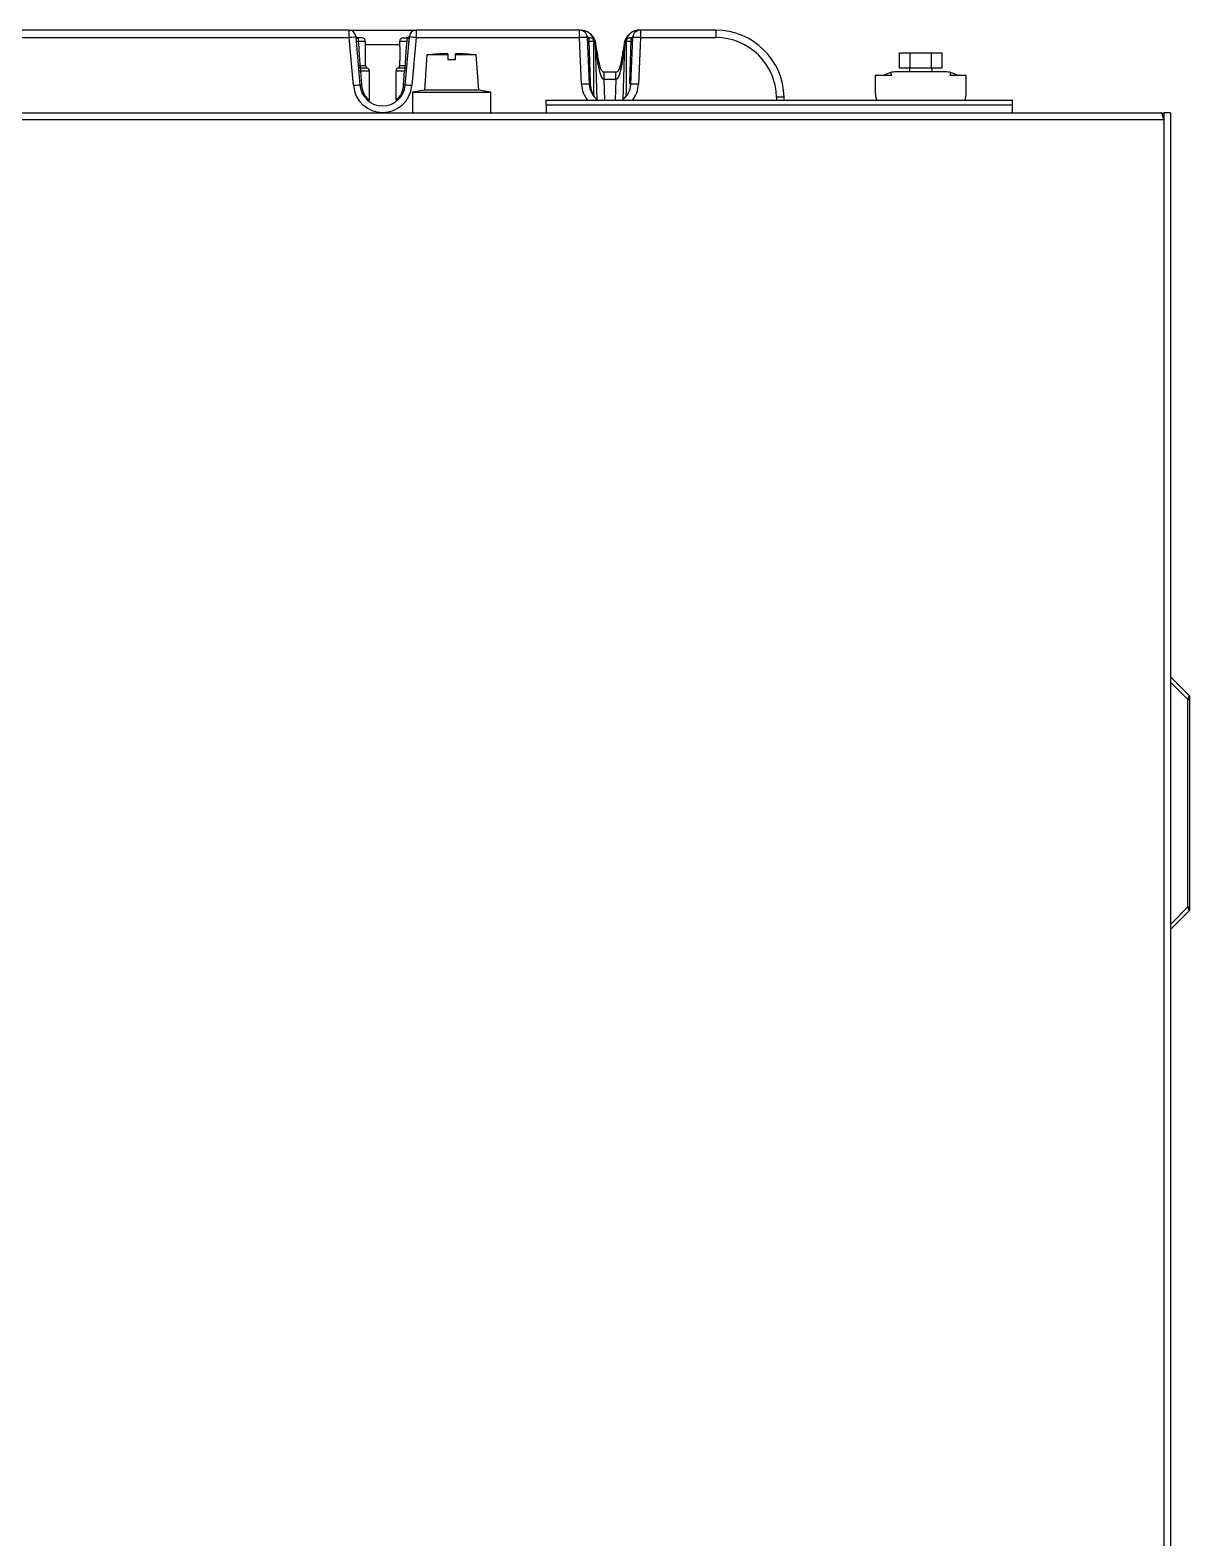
# Model space of a CAD drawing. Header units: millimetres. Extents: x -36 to 4467, y 2 to 3322.
# Drawn here: x 2793.3 to 3099.3, y 399.5 to 797.3 of the extents above; entities that cross this region are included whole.
import ezdxf

# ---------------------------------------------------------------- set-up
doc = ezdxf.new("R2010")
doc.units = ezdxf.units.MM

msp = doc.modelspace()

# ---------------------------------------------------------------- linework, layer by layer
for p, q in [((2877.42, 797.35), (2584.7, 797.35)), ((2877.42, 797.35), (2895.12, 797.35)), ((2877.44, 795.38), (2877.42, 797.35)), ((2879.16, 795.75), (2879.19, 795.5)), ((2893.36, 795.5), (2893.38, 795.75)), ((2895.12, 797.35), (2895.1, 795.38)), ((2938.24, 797.35), (2895.12, 797.35)), ((2938.41, 797.35), (2938.24, 797.35)), ((2938.24, 795.38), (2938.24, 797.35)), ((2938.41, 797.35), (2938.41, 797.34)), ((2954.3, 797.35), (2954.14, 797.35)), ((2954.14, 797.35), (2954.14, 797.34)), ((2974.2, 797.35), (2954.3, 797.35)), ((2954.3, 797.35), (2954.3, 795.38)), ((2974.2, 797.35), (2974.2, 795.38)), ((2584.7, 795.38), (2877.44, 795.38)), ((2878.55, 782.7), (2877.44, 795.38)), ((2879.19, 795.5), (2880.3, 782.82)), ((2880.77, 795.35), (2879.87, 795.35)), ((2890.77, 793.49), (2881.77, 793.49)), ((2891.77, 795.35), (2892.67, 795.35)), ((2892.25, 782.82), (2893.36, 795.5)), ((2895.1, 795.38), (2893.99, 782.7)), ((2895.1, 795.38), (2938.24, 795.38)), ((2938.78, 783.05), (2938.24, 795.38)), ((2940.24, 795.43), (2940.78, 783.11)), ((2940.89, 795.35), (2941.02, 795.35)), ((2942.91, 778.99), (2942.41, 793.49)), ((2950.14, 793.49), (2949.63, 778.99)), ((2951.52, 795.35), (2951.66, 795.35)), ((2951.77, 783.11), (2952.31, 795.43)), ((2954.3, 795.38), (2953.77, 783.05)), ((2954.3, 795.38), (2974.2, 795.38)), ((2897.97, 790.8), (2897.32, 781.51)), ((2903.47, 790.8), (2897.97, 790.8)), ((2903.47, 790.8), (2903.47, 789.64)), ((2903.47, 789.64), (2905.47, 789.64)), ((2910.97, 790.8), (2905.47, 790.8)), ((2905.47, 789.64), (2905.47, 790.8)), ((2911.62, 781.51), (2910.97, 790.8)), ((3022.62, 791.35), (3025.45, 791.35)), ((3022.62, 787.35), (3022.62, 791.35)), ((3025.45, 791.35), (3031.1, 791.35)), ((3025.45, 787.35), (3025.45, 791.35)), ((3031.1, 791.35), (3033.92, 791.35)), ((3031.1, 787.35), (3031.1, 791.35)), ((3033.92, 787.35), (3033.92, 791.35)), ((2880.46, 786.6), (2882.77, 786.6)), ((2880.46, 786.6), (2880.73, 782.89)), ((2882.77, 778.89), (2882.77, 786.6)), ((2889.77, 786.6), (2889.77, 778.89)), ((2889.77, 786.6), (2892.08, 786.6)), ((2891.81, 782.89), (2892.08, 786.6)), ((2947.85, 786.25), (2944.71, 786.25)), ((2947.82, 784.32), (2944.73, 784.32)), ((2944.92, 778.85), (2944.73, 784.32)), ((2947.82, 784.32), (2947.63, 778.85)), ((3020.55, 785.35), (3016.27, 785.35)), ((3016.27, 785.35), (3016.27, 780.85)), ((3020.33, 786.15), (3020.55, 785.35)), ((3034.77, 786.35), (3021.77, 786.35)), ((3025.45, 787.35), (3022.62, 787.35)), ((3025.27, 787.35), (3025.27, 786.35)), ((3031.1, 787.35), (3025.45, 787.35)), ((3033.92, 787.35), (3031.1, 787.35)), ((3031.27, 786.35), (3031.27, 787.35)), ((3036, 785.35), (3036.22, 786.15)), ((3040.27, 785.35), (3036, 785.35)), ((3040.27, 780.85), (3040.27, 785.35)), ((2897.32, 781.51), (2894.14, 780.95)), ((2894.14, 780.95), (2894.14, 775.55)), ((2894.14, 780.95), (2914.8, 780.95)), ((2911.62, 781.51), (2897.32, 781.51)), ((2914.8, 780.95), (2911.62, 781.51)), ((2914.8, 775.55), (2914.8, 780.95)), ((2883.12, 778.24), (2883.08, 778.27)), ((2883.12, 778.24), (2883.12, 778.24)), ((2889.42, 778.24), (2889.43, 778.24)), ((2929.47, 777.51), (2929.47, 778.85)), ((2929.47, 778.85), (3052.47, 778.85)), ((3052.47, 777.51), (2929.47, 777.51)), ((2929.47, 777.51), (2929.47, 775.55)), ((2942.22, 779.62), (2942.22, 779.62)), ((2990.2, 779.66), (2990.21, 778.85)), ((2992.21, 778.85), (2992.2, 779.66)), ((3052.47, 777.51), (3052.47, 778.85)), ((3052.47, 775.55), (3052.47, 777.51)), ((2494.17, 773.75), (3092.37, 773.75)), ((2494.83, 775.55), (3091.72, 775.55)), ((3092.37, 775.35), (3091.91, 775.35)), ((3092.38, 773.95), (3092.35, 773.91)), ((3094.17, 775.55), (3092.37, 775.55)), ((3092.37, 775.55), (3092.37, 773.75)), ((3092.37, 773.75), (3092.37, 139.4)), ((3092.37, 773.75), (3092.37, 773.75)), ((3094.17, 775.55), (3094.17, 138.35)), ((3099.13, 621.74), (3094.17, 626.7)), ((3098.78, 620.69), (3094.17, 625.3)), ((3098.78, 620.69), (3099.27, 620.69)), ((3098.78, 566), (3098.78, 620.69)), ((3099.27, 620.69), (3099.27, 621.39)), ((3099.27, 566), (3099.27, 620.69)), ((3094.17, 561.39), (3098.78, 566)), ((3094.17, 560), (3099.13, 564.95)), ((3098.78, 566), (3099.27, 566)), ((3099.27, 565.3), (3099.27, 566))]:
    msp.add_line(p, q)
for centre, radius, start, end in [((2877.42, 795.6), 1.75, 5, 90), ((2879.87, 796.1), 0.75, 191.537, 270), ((2895.12, 795.6), 1.75, 90, 175), ((2938.24, 795.35), 2, 2.5, 90), ((2938.41, 793.35), 4, 2, 90), ((2940.89, 796.1), 0.75, 195.8266, 270), ((2954.14, 793.35), 4, 90, 178), ((2951.66, 796.1), 0.75, 270, 344.1734), ((2954.3, 795.35), 2, 90, 177.5), ((2974.2, 779.35), 18, 1, 90), ((2880.77, 794.35), 1, 0.0169, 90), ((2891.77, 794.35), 1, 90, 180.0169), ((2892.67, 796.1), 0.75, 270, 314.1919), ((2941.02, 794.35), 1, 0.0169, 90), ((2951.52, 794.35), 1, 90, 180.0169), ((2974.2, 779.38), 16, 1, 90), ((2882.52, 788.01), 0.75, 180.024, 251.6924), ((2890.02, 788.01), 0.75, 289.4901, 0.024), ((2904.39, 731.15), 60, 90.8721, 96.1375), ((2904.56, 731.15), 60, 83.8625, 89.1264), ((2882.02, 786.6), 0.75, 0, 70.5288), ((2890.52, 786.6), 0.75, 109.4712, 180), ((3021.77, 780.85), 5.5, 105.2551, 125.0968), ((3021.77, 780.85), 5.5, 90, 105.2551), ((3034.77, 780.85), 5.5, 74.7449, 90), ((3034.77, 780.85), 5.5, 54.9032, 74.7449), ((2886.27, 783.38), 7.75, 185, 355), ((2886.27, 783.35), 6, 185, 355), ((2946.27, 783.38), 7.5, 182.5, 217.2047), ((2946.27, 783.35), 5.5, 182.5, 234.9043), ((2946.27, 783.35), 5.5, 307.6414, 357.5), ((2946.27, 783.38), 7.5, 322.7953, 357.5), ((3021.77, 780.85), 5.5, 180, 201.3243), ((3034.77, 780.85), 5.5, 338.6757, 0), ((3091.47, 773.55), 1.8, 59.9994, 72.5424), ((3091.47, 773.55), 1, 25.8423, 33.5354), ((3098.77, 621.39), 0.5, 0, 45), ((3098.77, 565.3), 0.5, 315, 0)]:
    msp.add_arc(centre, radius, start, end)
for centre, major_axis, ratio, start_param, end_param in [((2879.91, 795.82), (-0.747, -0.065), 0.842844, 0, 1.35468), ((2892.63, 795.82), (0.747, -0.065), 0.842844, 4.928506, 6.283185), ((2877.44, 795.35), (1.74, 0.15), 0.017386, 0, 1.569275), ((2880.04, 794.35), (-0.747, -0.065), 0.021179, 4.949892, 6.283185), ((2892.5, 794.35), (0.747, -0.065), 0.021179, 0, 1.333293), ((2895.1, 795.35), (-1.74, 0.15), 0.017386, 4.71391, 6.283185), ((2938.24, 795.35), (-2, -0.09), 0.017436, 3.141593, 4.711628), ((2940.99, 795.47), (-0.749, -0.033), 0.686749, 0, 1.133369), ((2941.04, 794.35), (-0.749, -0.033), 0.022981, 5.196897, 6.283185), ((2938.41, 793.35), (-4, -0.14), 0.034878, 3.141593, 3.556793), ((2954.14, 793.35), (-4, 0.14), 0.034878, 5.854175, 6.283185), ((2951.56, 795.47), (-0.749, 0.033), 0.686749, 2.008224, 3.141593), ((2951.51, 794.35), (0.749, -0.033), 0.022981, 0, 1.086288), ((2954.3, 795.35), (2, -0.09), 0.017436, 1.571558, 3.141593), ((2880.59, 788.01), (-0.747, -0.065), 0.038775, 5.12957, 6.283185), ((2880.59, 788.01), (-0.747, -0.065), 0.950093, 0, 1.351818), ((2880.59, 788.01), (0, -0.75), 0.406732, 4.712389, 5.943348), ((2891.95, 788.01), (0, 0.75), 0.406732, 3.48143, 4.712389), ((2891.95, 788.01), (0.747, -0.065), 0.950093, 4.931368, 6.283185), ((2891.95, 788.01), (0.747, -0.065), 0.038775, 0, 1.153616), ((2880.72, 786.6), (-0.747, -0.065), 0.031509, 5.058082, 6.283185), ((2891.83, 786.6), (0.747, -0.065), 0.031509, 0, 1.225103), ((2878.55, 782.67), (1.74, 0.15), 0.017386, 0, 1.569275), ((2881.04, 782.89), (-0.747, -0.065), 0.039893, 5.140201, 6.283185), ((2891.5, 782.89), (0.747, -0.065), 0.039893, 0, 1.142985), ((2893.99, 782.67), (-1.74, 0.15), 0.017386, 4.71391, 6.283185), ((2938.78, 783.02), (-2, -0.09), 0.017436, 3.141593, 4.711628), ((2941.53, 783.14), (-0.749, -0.033), 0.034159, 5.376283, 6.283185), ((2951.02, 783.14), (0.749, -0.033), 0.034159, 0, 0.906902), ((2953.77, 783.02), (2, -0.09), 0.017436, 1.571558, 3.141593), ((2990.2, 779.63), (2, 0.03), 0.01745, 0, 1.570492), ((3098.77, 620.68), (0.35, 1.06), 0.004937, 4.722262, 6.280717), ((3098.77, 566.01), (0.35, -1.06), 0.004937, 0.002468, 1.560924)]:
    msp.add_ellipse(centre, major_axis=major_axis, ratio=ratio, start_param=start_param, end_param=end_param)
for points, knots in [([(2942.55, 793.7), (2942.53, 793.92), (2942.43, 794.55), (2941.92, 795.57), (2940.98, 796.57), (2940.17, 796.99), (2939.72, 797.14)], [0, 0, 0, 0, 0.137037, 0.416899, 0.709393, 1, 1, 1, 1]), ([(2953.35, 797.28), (2953.34, 797.28), (2953.21, 797.25), (2952.96, 797.19), (2952.72, 797.11), (2952.54, 797.03), (2952.48, 797.01), (2952.36, 796.96), (2952.3, 796.93), (2952.13, 796.84), (2951.91, 796.71), (2951.7, 796.57), (2951.5, 796.41), (2951.41, 796.33), (2951.27, 796.19), (2951.22, 796.15), (2951.13, 796.05), (2951.09, 796.01), (2950.96, 795.86), (2950.8, 795.66), (2950.6, 795.34), (2950.48, 795.12), (2950.41, 794.97), (2950.39, 794.94), (2950.37, 794.88), (2950.33, 794.79), (2950.3, 794.7), (2950.23, 794.52), (2950.16, 794.28), (2950.11, 794.03), (2950.08, 793.84), (2950.07, 793.78), (2950.06, 793.68), (2950.05, 793.63), (2950.05, 793.58), (2950.05, 793.55), (2950.05, 793.54), (2950.04, 793.53), (2950.04, 793.53), (2950.04, 793.52), (2950.04, 793.52), (2950.04, 793.52)], [0, 0, 0, 0, 0.004427, 0.075539, 0.146651, 0.146651, 0.182207, 0.182207, 0.217764, 0.217764, 0.288876, 0.359988, 0.359988, 0.431101, 0.431101, 0.466657, 0.466657, 0.502213, 0.502213, 0.573326, 0.644438, 0.71555, 0.71555, 0.733329, 0.733329, 0.751107, 0.786663, 0.786663, 0.857775, 0.928888, 0.928888, 0.964444, 0.964444, 0.982222, 0.991111, 0.995555, 0.997778, 0.998889, 0.999444, 0.999444, 1, 1, 1, 1]), ([(2954.08, 797.34), (2954.03, 797.35), (2953.52, 797.34), (2952.99, 797.22), (2952.54, 797.04), (2952.53, 797.03)], [0, 0, 0, 0, 0.102564, 0.964092, 1, 1, 1, 1]), ([(2954.09, 797.35), (2954.03, 797.35), (2953.96, 797.35), (2953.84, 797.34), (2953.77, 797.33), (2953.59, 797.32), (2953.47, 797.3), (2953.35, 797.28)], [0, 0, 0, 0, 0.258032, 0.258032, 0.516064, 0.516064, 1, 1, 1, 1]), ([(2879.81, 795.19), (2879.8, 795.17), (2879.8, 795.16), (2879.8, 795.14), (2879.8, 795.13), (2879.8, 795.09), (2879.8, 795.06), (2879.81, 795.01), (2879.81, 795), (2879.81, 794.97), (2879.81, 794.95), (2879.81, 794.9), (2879.82, 794.83), (2879.82, 794.75), (2879.83, 794.69), (2879.83, 794.68), (2879.83, 794.64), (2879.83, 794.61), (2879.84, 794.55), (2879.85, 794.47), (2879.86, 794.39), (2879.86, 794.35)], [0, 0, 0, 0, 0.0625, 0.0625, 0.125, 0.125, 0.25, 0.25, 0.3125, 0.3125, 0.375, 0.375, 0.5, 0.625, 0.625, 0.6875, 0.6875, 0.75, 0.75, 0.875, 1, 1, 1, 1]), ([(2879.87, 795.35), (2879.86, 795.35), (2879.85, 795.34), (2879.84, 795.34), (2879.83, 795.33), (2879.83, 795.32), (2879.82, 795.32), (2879.82, 795.3), (2879.81, 795.28), (2879.81, 795.24), (2879.81, 795.21), (2879.81, 795.19)], [0, 0, 0, 0, 0.25, 0.25, 0.375, 0.375, 0.5, 0.5, 0.75, 0.75, 1, 1, 1, 1]), ([(2881.77, 794.35), (2881.77, 794.35), (2881.76, 794.35), (2881.71, 794.35), (2881.68, 794.35), (2881.59, 794.35), (2881.53, 794.35), (2881.4, 794.35), (2881.32, 794.35), (2881.15, 794.35), (2881.06, 794.35), (2880.85, 794.35), (2880.74, 794.35), (2880.51, 794.35), (2880.39, 794.35), (2880.13, 794.35), (2880, 794.35), (2879.86, 794.35)], [0, 0, 0, 0, 0.124394, 0.124394, 0.249481, 0.249481, 0.374567, 0.374567, 0.499654, 0.499654, 0.62474, 0.62474, 0.749827, 0.749827, 0.874913, 0.874913, 1, 1, 1, 1]), ([(2879.86, 794.35), (2879.93, 793.29), (2880.01, 792.23), (2880.11, 790.65), (2880.15, 790.12), (2880.2, 789.33), (2880.22, 789.07), (2880.25, 788.54), (2880.27, 788.28), (2880.29, 788.01)], [0, 0, 0, 0, 0.5, 0.5, 0.75, 0.75, 0.875, 0.875, 1, 1, 1, 1]), ([(2892.68, 794.35), (2892.55, 794.35), (2892.42, 794.35), (2892.16, 794.35), (2892.04, 794.35), (2891.8, 794.35), (2891.69, 794.35), (2891.49, 794.35), (2891.39, 794.35), (2891.22, 794.35), (2891.14, 794.35), (2891.01, 794.35), (2890.96, 794.35), (2890.86, 794.35), (2890.83, 794.35), (2890.78, 794.35), (2890.77, 794.35), (2890.77, 794.35)], [0, 0, 0, 0, 0.125191, 0.125191, 0.250381, 0.250381, 0.375572, 0.375572, 0.500762, 0.500762, 0.625953, 0.625953, 0.751144, 0.751144, 0.876334, 0.876334, 1, 1, 1, 1]), ([(2892.26, 788.01), (2892.27, 788.28), (2892.29, 788.54), (2892.33, 789.07), (2892.34, 789.33), (2892.4, 790.12), (2892.43, 790.65), (2892.54, 792.23), (2892.61, 793.29), (2892.68, 794.35)], [0, 0, 0, 0, 0.125, 0.125, 0.25, 0.25, 0.5, 0.5, 1, 1, 1, 1]), ([(2892.74, 795.19), (2892.74, 795.21), (2892.74, 795.24), (2892.73, 795.27), (2892.73, 795.28), (2892.73, 795.3), (2892.73, 795.31), (2892.72, 795.32), (2892.71, 795.33), (2892.71, 795.34), (2892.7, 795.34), (2892.69, 795.35), (2892.67, 795.35)], [0, 0, 0, 0, 0.25, 0.25, 0.375, 0.375, 0.5, 0.625, 0.625, 0.75, 0.75, 1, 1, 1, 1]), ([(2892.68, 794.35), (2892.69, 794.39), (2892.7, 794.47), (2892.7, 794.55), (2892.71, 794.61), (2892.71, 794.63), (2892.72, 794.67), (2892.72, 794.69), (2892.72, 794.75), (2892.73, 794.79), (2892.73, 794.84), (2892.73, 794.86), (2892.73, 794.9), (2892.73, 794.91), (2892.74, 794.97), (2892.74, 795), (2892.74, 795.04), (2892.74, 795.06), (2892.74, 795.09), (2892.74, 795.1), (2892.74, 795.14), (2892.74, 795.16), (2892.74, 795.19)], [0, 0, 0, 0, 0.125, 0.25, 0.25, 0.3125, 0.3125, 0.375, 0.375, 0.5, 0.5, 0.5625, 0.5625, 0.625, 0.625, 0.75, 0.75, 0.8125, 0.8125, 0.875, 0.875, 1, 1, 1, 1]), ([(2940.69, 794.99), (2940.69, 794.97), (2940.69, 794.94), (2940.68, 794.9), (2940.68, 794.88), (2940.68, 794.8), (2940.68, 794.75), (2940.68, 794.68), (2940.68, 794.67), (2940.68, 794.64), (2940.68, 794.63), (2940.68, 794.58), (2940.68, 794.55), (2940.68, 794.51), (2940.68, 794.5), (2940.68, 794.47), (2940.68, 794.42), (2940.69, 794.38), (2940.69, 794.35)], [0, 0, 0, 0, 0.125, 0.125, 0.25, 0.25, 0.5, 0.5, 0.5625, 0.5625, 0.625, 0.625, 0.75, 0.75, 0.8125, 0.8125, 0.875, 1, 1, 1, 1]), ([(2940.89, 795.35), (2940.88, 795.35), (2940.87, 795.35), (2940.84, 795.34), (2940.83, 795.34), (2940.81, 795.34), (2940.79, 795.33), (2940.78, 795.32), (2940.77, 795.32), (2940.76, 795.31), (2940.76, 795.31), (2940.74, 795.29), (2940.74, 795.27), (2940.73, 795.25), (2940.72, 795.24), (2940.72, 795.21), (2940.72, 795.2), (2940.71, 795.16), (2940.71, 795.13), (2940.7, 795.07), (2940.7, 795.03), (2940.69, 794.99)], [0, 0, 0, 0, 0.125, 0.125, 0.25, 0.25, 0.375, 0.375, 0.4375, 0.4375, 0.5, 0.5, 0.625, 0.625, 0.6875, 0.6875, 0.75, 0.75, 0.875, 0.875, 1, 1, 1, 1]), ([(2942.02, 794.35), (2942.02, 794.35), (2942.02, 794.35), (2942.02, 794.35), (2942.01, 794.35), (2941.98, 794.35), (2941.96, 794.35), (2941.9, 794.35), (2941.86, 794.35), (2941.77, 794.35), (2941.72, 794.35), (2941.6, 794.35), (2941.54, 794.35), (2941.4, 794.35), (2941.32, 794.35), (2941.16, 794.35), (2941.07, 794.35), (2940.88, 794.35), (2940.79, 794.35), (2940.69, 794.35)], [0, 0, 0, 0, 0.000517, 0.000517, 0.125452, 0.125452, 0.250388, 0.250388, 0.375323, 0.375323, 0.500259, 0.500259, 0.625194, 0.625194, 0.750129, 0.750129, 0.875065, 0.875065, 1, 1, 1, 1]), ([(2940.69, 794.35), (2940.75, 792.48), (2940.81, 790.61), (2940.94, 786.88), (2941, 785.01), (2941.06, 783.14)], [0, 0, 0, 0, 0.5, 0.5, 1, 1, 1, 1]), ([(2944.73, 784.32), (2944.72, 784.32), (2944.72, 784.32), (2944.71, 784.32), (2944.7, 784.32), (2944.69, 784.32), (2944.68, 784.32), (2944.67, 784.33), (2944.66, 784.33), (2944.65, 784.33), (2944.64, 784.33), (2944.63, 784.34), (2944.62, 784.34), (2944.62, 784.34), (2944.61, 784.35), (2944.6, 784.35), (2944.59, 784.36), (2944.58, 784.36), (2944.57, 784.36), (2944.56, 784.37), (2944.55, 784.38), (2944.54, 784.38), (2944.53, 784.39), (2944.52, 784.39), (2944.51, 784.4), (2944.5, 784.41), (2944.49, 784.41), (2944.49, 784.42), (2944.48, 784.43), (2944.47, 784.44), (2944.46, 784.44), (2944.45, 784.45), (2944.44, 784.46), (2944.43, 784.47), (2944.42, 784.48), (2944.41, 784.49), (2944.4, 784.5), (2944.39, 784.51), (2944.38, 784.52), (2944.37, 784.53), (2944.36, 784.54), (2944.35, 784.55), (2944.35, 784.56), (2944.34, 784.57), (2944.33, 784.59), (2944.32, 784.6), (2944.31, 784.61), (2944.3, 784.62), (2944.29, 784.64), (2944.28, 784.65), (2944.27, 784.66), (2944.26, 784.68), (2944.25, 784.69), (2944.24, 784.7), (2944.23, 784.72), (2944.22, 784.73), (2944.21, 784.75), (2944.2, 784.76), (2944.2, 784.78), (2944.17, 784.83), (2944.11, 784.93), (2944.04, 785.07), (2943.97, 785.23), (2943.9, 785.4), (2943.83, 785.59), (2943.77, 785.79), (2943.7, 786.01), (2943.62, 786.26), (2943.54, 786.55), (2943.46, 786.88), (2943.37, 787.25), (2943.29, 787.64), (2943.21, 788.05), (2943.12, 788.5), (2943.06, 788.86), (2943.02, 789.14), (2942.99, 789.32), (2942.96, 789.51), (2942.93, 789.71), (2942.9, 789.91), (2942.87, 790.11), (2942.84, 790.32), (2942.82, 790.53), (2942.79, 790.76), (2942.76, 790.98), (2942.73, 791.21), (2942.7, 791.45), (2942.68, 791.69), (2942.65, 791.93), (2942.62, 792.19), (2942.6, 792.44), (2942.57, 792.71), (2942.55, 792.97), (2942.52, 793.25), (2942.51, 793.43), (2942.5, 793.52)], [0, 0, 0, 0, 0.000944, 0.00189, 0.002839, 0.003793, 0.004752, 0.005716, 0.006688, 0.007666, 0.008652, 0.009648, 0.010652, 0.011667, 0.012692, 0.013729, 0.014778, 0.015839, 0.016914, 0.018002, 0.019105, 0.020222, 0.021355, 0.022503, 0.023667, 0.024848, 0.026046, 0.027262, 0.028495, 0.029747, 0.031017, 0.032306, 0.033614, 0.034941, 0.036288, 0.037656, 0.039043, 0.040452, 0.041881, 0.043331, 0.044802, 0.046295, 0.047809, 0.049346, 0.050904, 0.052485, 0.054088, 0.055714, 0.057362, 0.059034, 0.060728, 0.062446, 0.064187, 0.065952, 0.06774, 0.069552, 0.071387, 0.073247, 0.075131, 0.077038, 0.091992, 0.108345, 0.126119, 0.145335, 0.166006, 0.188145, 0.21176, 0.23686, 0.269671, 0.305256, 0.343624, 0.384781, 0.428734, 0.475487, 0.525045, 0.543695, 0.56288, 0.582602, 0.60286, 0.623654, 0.644985, 0.666853, 0.689257, 0.712198, 0.735676, 0.759691, 0.784242, 0.809332, 0.834958, 0.861121, 0.887822, 0.915061, 0.942836, 0.971149, 1, 1, 1, 1]), ([(2944.73, 786.25), (2944.66, 786.25), (2944.54, 786.26), (2944.35, 786.35), (2944.16, 786.51), (2943.95, 786.89), (2943.74, 787.47), (2943.52, 788.37), (2943.24, 789.68), (2942.9, 791.51), (2942.68, 792.92), (2942.57, 793.72)], [0, 0, 0, 0, 0.025328, 0.046532, 0.088333, 0.143517, 0.220495, 0.327305, 0.485662, 0.708332, 1, 1, 1, 1]), ([(2949.97, 793.72), (2949.86, 792.93), (2949.66, 791.59), (2949.29, 789.57), (2948.98, 787.97), (2948.66, 786.86), (2948.32, 786.43), (2948.06, 786.28), (2947.9, 786.25), (2947.82, 786.25)], [0, 0, 0, 0, 0.289492, 0.489839, 0.741926, 0.881973, 0.939781, 0.969624, 1, 1, 1, 1]), ([(2950.04, 793.52), (2950.04, 793.44), (2950.02, 793.28), (2950, 793.04), (2949.98, 792.8), (2949.96, 792.56), (2949.94, 792.33), (2949.91, 792.1), (2949.89, 791.88), (2949.86, 791.66), (2949.84, 791.44), (2949.81, 791.23), (2949.79, 791.02), (2949.76, 790.81), (2949.74, 790.61), (2949.71, 790.41), (2949.69, 790.22), (2949.66, 790.03), (2949.63, 789.84), (2949.61, 789.66), (2949.58, 789.47), (2949.55, 789.3), (2949.52, 789.12), (2949.5, 788.96), (2949.47, 788.79), (2949.44, 788.63), (2949.41, 788.47), (2949.39, 788.31), (2949.36, 788.16), (2949.33, 788.01), (2949.3, 787.87), (2949.27, 787.73), (2949.25, 787.59), (2949.22, 787.46), (2949.19, 787.33), (2949.16, 787.2), (2949.13, 787.08), (2949.11, 786.96), (2949.08, 786.85), (2949.06, 786.76), (2949.04, 786.7), (2949.03, 786.66), (2949.02, 786.62), (2949.01, 786.59), (2949, 786.55), (2948.99, 786.52), (2948.99, 786.49), (2948.98, 786.45), (2948.97, 786.42), (2948.96, 786.38), (2948.95, 786.35), (2948.94, 786.32), (2948.93, 786.28), (2948.92, 786.25), (2948.91, 786.22), (2948.9, 786.19), (2948.89, 786.16), (2948.88, 786.12), (2948.87, 786.09), (2948.87, 786.06), (2948.86, 786.03), (2948.85, 786), (2948.84, 785.97), (2948.83, 785.94), (2948.82, 785.91), (2948.81, 785.88), (2948.8, 785.85), (2948.79, 785.82), (2948.78, 785.8), (2948.77, 785.77), (2948.76, 785.74), (2948.75, 785.71), (2948.74, 785.68), (2948.73, 785.66), (2948.72, 785.63), (2948.72, 785.6), (2948.71, 785.58), (2948.7, 785.55), (2948.69, 785.53), (2948.68, 785.5), (2948.67, 785.48), (2948.66, 785.45), (2948.65, 785.43), (2948.64, 785.4), (2948.63, 785.38), (2948.62, 785.35), (2948.61, 785.33), (2948.6, 785.31), (2948.59, 785.28), (2948.58, 785.26), (2948.57, 785.24), (2948.56, 785.22), (2948.55, 785.19), (2948.55, 785.17), (2948.54, 785.15), (2948.53, 785.13), (2948.52, 785.11), (2948.51, 785.09), (2948.5, 785.07), (2948.49, 785.05), (2948.48, 785.03), (2948.47, 785.01), (2948.46, 784.99), (2948.45, 784.97), (2948.44, 784.95), (2948.43, 784.93), (2948.42, 784.92), (2948.41, 784.9), (2948.4, 784.88), (2948.39, 784.86), (2948.38, 784.85), (2948.37, 784.83), (2948.37, 784.81), (2948.36, 784.8), (2948.35, 784.78), (2948.34, 784.76), (2948.33, 784.75), (2948.32, 784.73), (2948.31, 784.72), (2948.3, 784.7), (2948.29, 784.69), (2948.28, 784.68), (2948.27, 784.66), (2948.26, 784.65), (2948.25, 784.64), (2948.24, 784.62), (2948.23, 784.61), (2948.22, 784.6), (2948.21, 784.59), (2948.21, 784.57), (2948.2, 784.56), (2948.19, 784.55), (2948.18, 784.54), (2948.17, 784.53), (2948.16, 784.52), (2948.15, 784.51), (2948.14, 784.5), (2948.13, 784.49), (2948.12, 784.48), (2948.11, 784.47), (2948.1, 784.46), (2948.09, 784.45), (2948.08, 784.44), (2948.07, 784.44), (2948.07, 784.43), (2948.06, 784.42), (2948.05, 784.41), (2948.04, 784.41), (2948.03, 784.4), (2948.02, 784.39), (2948.01, 784.39), (2948, 784.38), (2947.99, 784.38), (2947.98, 784.37), (2947.97, 784.37), (2947.96, 784.36), (2947.95, 784.36), (2947.95, 784.35), (2947.94, 784.35), (2947.93, 784.34), (2947.92, 784.34), (2947.91, 784.34), (2947.9, 784.33), (2947.89, 784.33), (2947.88, 784.33), (2947.87, 784.33), (2947.86, 784.33), (2947.85, 784.32), (2947.85, 784.32), (2947.84, 784.32), (2947.83, 784.32), (2947.82, 784.32), (2947.82, 784.32)], [0, 0, 0, 0, 0.025503, 0.050637, 0.075401, 0.099797, 0.123824, 0.147481, 0.17077, 0.19369, 0.216242, 0.238424, 0.260238, 0.281683, 0.30276, 0.323468, 0.343808, 0.363779, 0.383382, 0.402617, 0.421484, 0.439982, 0.458113, 0.475876, 0.493272, 0.510299, 0.526959, 0.543252, 0.559178, 0.574736, 0.589928, 0.604753, 0.619211, 0.633304, 0.647029, 0.660389, 0.673384, 0.686013, 0.698277, 0.710176, 0.714025, 0.717847, 0.721642, 0.72541, 0.729152, 0.732866, 0.736553, 0.740213, 0.743846, 0.747453, 0.751032, 0.754585, 0.758111, 0.761609, 0.765082, 0.768527, 0.771945, 0.775337, 0.778702, 0.78204, 0.785351, 0.788636, 0.791894, 0.795125, 0.798329, 0.801507, 0.804659, 0.807783, 0.810881, 0.813953, 0.816998, 0.820016, 0.823008, 0.825974, 0.828913, 0.831826, 0.834712, 0.837572, 0.840405, 0.843213, 0.845994, 0.848748, 0.851477, 0.854179, 0.856855, 0.859505, 0.862129, 0.864727, 0.867299, 0.869845, 0.872365, 0.874859, 0.877328, 0.87977, 0.882187, 0.884578, 0.886943, 0.889283, 0.891597, 0.893885, 0.896149, 0.898386, 0.900599, 0.902786, 0.904948, 0.907084, 0.909196, 0.911283, 0.913344, 0.915381, 0.917393, 0.91938, 0.921343, 0.923281, 0.925194, 0.927083, 0.928948, 0.930789, 0.932606, 0.934399, 0.936167, 0.937913, 0.939634, 0.941332, 0.943007, 0.944658, 0.946287, 0.947892, 0.949475, 0.951035, 0.952573, 0.954088, 0.955582, 0.957053, 0.958503, 0.959932, 0.961339, 0.962725, 0.964091, 0.965436, 0.96676, 0.968065, 0.96935, 0.970616, 0.971863, 0.973091, 0.974301, 0.975493, 0.976667, 0.977824, 0.978965, 0.980089, 0.981197, 0.98229, 0.983367, 0.984431, 0.985481, 0.986517, 0.987541, 0.988552, 0.989553, 0.990542, 0.991521, 0.992491, 0.993452, 0.994406, 0.995352, 0.996291, 0.997225, 0.998154, 0.999078, 1, 1, 1, 1]), ([(2950.35, 794.97), (2950.22, 794.7), (2950.07, 794.28), (2950, 793.85), (2949.98, 793.7)], [0, 0, 0, 0, 0.661135, 1, 1, 1, 1]), ([(2951.86, 794.35), (2951.76, 794.35), (2951.66, 794.35), (2951.48, 794.35), (2951.39, 794.35), (2951.22, 794.35), (2951.15, 794.35), (2951.01, 794.35), (2950.94, 794.35), (2950.82, 794.35), (2950.77, 794.35), (2950.68, 794.35), (2950.64, 794.35), (2950.58, 794.35), (2950.56, 794.35), (2950.53, 794.35), (2950.52, 794.35), (2950.52, 794.35)], [0, 0, 0, 0, 0.125092, 0.125092, 0.250183, 0.250183, 0.375275, 0.375275, 0.500367, 0.500367, 0.625458, 0.625458, 0.75055, 0.75055, 0.875641, 0.875641, 1, 1, 1, 1]), ([(2951.48, 783.14), (2951.54, 785.01), (2951.61, 786.88), (2951.73, 790.61), (2951.79, 792.48), (2951.86, 794.35)], [0, 0, 0, 0, 0.5, 0.5, 1, 1, 1, 1]), ([(2951.85, 794.99), (2951.85, 795.03), (2951.85, 795.07), (2951.84, 795.12), (2951.84, 795.13), (2951.83, 795.16), (2951.83, 795.18), (2951.83, 795.22), (2951.82, 795.26), (2951.8, 795.29), (2951.78, 795.31), (2951.77, 795.32), (2951.75, 795.33), (2951.74, 795.34), (2951.71, 795.34), (2951.7, 795.34), (2951.68, 795.35), (2951.67, 795.35), (2951.66, 795.35)], [0, 0, 0, 0, 0.125, 0.125, 0.1875, 0.1875, 0.25, 0.25, 0.375, 0.5, 0.5, 0.625, 0.625, 0.75, 0.75, 0.875, 0.875, 1, 1, 1, 1]), ([(2951.86, 794.35), (2951.86, 794.38), (2951.86, 794.41), (2951.86, 794.47), (2951.86, 794.5), (2951.87, 794.58), (2951.87, 794.64), (2951.87, 794.72), (2951.87, 794.75), (2951.87, 794.8), (2951.86, 794.83), (2951.86, 794.9), (2951.86, 794.95), (2951.85, 794.99)], [0, 0, 0, 0, 0.125, 0.125, 0.25, 0.25, 0.5, 0.5, 0.625, 0.625, 0.75, 0.75, 1, 1, 1, 1]), ([(2880.29, 788.01), (2880.34, 788.01), (2880.4, 788.01), (2880.48, 788.01), (2880.51, 788.01), (2880.56, 788.01), (2880.58, 788.01), (2880.71, 788.01), (2880.81, 788.01), (2880.99, 788.01), (2881.07, 788.01), (2881.17, 788.01), (2881.19, 788.01), (2881.23, 788.01), (2881.25, 788.01), (2881.3, 788.01), (2881.34, 788.01), (2881.44, 788.01), (2881.49, 788.01), (2881.57, 788.01), (2881.59, 788.01), (2881.62, 788.01), (2881.63, 788.01), (2881.65, 788.01), (2881.66, 788.01), (2881.7, 788.01), (2881.73, 788.01), (2881.76, 788.01), (2881.77, 788.01), (2881.77, 788.01)], [0, 0, 0, 0, 0.062583, 0.062583, 0.093875, 0.093875, 0.125166, 0.125166, 0.250333, 0.250333, 0.375499, 0.375499, 0.406791, 0.406791, 0.438082, 0.438082, 0.500665, 0.500665, 0.625832, 0.625832, 0.688415, 0.688415, 0.719707, 0.719707, 0.750998, 0.750998, 0.876164, 0.876164, 1, 1, 1, 1]), ([(2890.77, 788.01), (2890.77, 788.01), (2890.78, 788.01), (2890.82, 788.01), (2890.84, 788.01), (2890.88, 788.01), (2890.89, 788.01), (2890.91, 788.01), (2890.92, 788.01), (2890.95, 788.01), (2890.98, 788.01), (2891.05, 788.01), (2891.11, 788.01), (2891.21, 788.01), (2891.24, 788.01), (2891.3, 788.01), (2891.31, 788.01), (2891.35, 788.01), (2891.37, 788.01), (2891.47, 788.01), (2891.56, 788.01), (2891.74, 788.01), (2891.83, 788.01), (2891.96, 788.01), (2891.99, 788.01), (2892.04, 788.01), (2892.12, 788.01), (2892.2, 788.01), (2892.26, 788.01)], [0, 0, 0, 0, 0.124414, 0.124414, 0.249498, 0.249498, 0.280769, 0.280769, 0.31204, 0.31204, 0.374581, 0.374581, 0.499665, 0.499665, 0.562207, 0.562207, 0.593478, 0.593478, 0.624749, 0.624749, 0.749833, 0.749833, 0.874916, 0.874916, 0.906187, 0.906187, 0.937458, 1, 1, 1, 1]), ([(2903.47, 791.14), (2903.47, 791.14), (2903.47, 791.14), (2903.47, 791.14), (2903.47, 791.14), (2903.47, 791.13), (2903.47, 791.13), (2903.47, 791.12), (2903.47, 791.1), (2903.47, 791.09), (2903.47, 791.06), (2903.47, 791.03), (2903.47, 790.99), (2903.47, 790.94), (2903.47, 790.88), (2903.47, 790.83), (2903.47, 790.8)], [0, 0, 0, 0, 0.067223, 0.138975, 0.210727, 0.282479, 0.354231, 0.425983, 0.497735, 0.569487, 0.64124, 0.712992, 0.784744, 0.856496, 0.928248, 1, 1, 1, 1]), ([(2905.47, 790.8), (2905.47, 790.83), (2905.47, 790.88), (2905.47, 790.94), (2905.47, 790.99), (2905.47, 791.03), (2905.47, 791.06), (2905.47, 791.09), (2905.47, 791.1), (2905.47, 791.12), (2905.47, 791.13), (2905.47, 791.13), (2905.47, 791.14), (2905.47, 791.14), (2905.47, 791.14), (2905.47, 791.14), (2905.47, 791.14)], [0, 0, 0, 0, 0.071802, 0.143603, 0.215405, 0.287206, 0.359008, 0.430809, 0.502611, 0.574412, 0.646214, 0.718015, 0.789817, 0.861618, 0.93342, 1, 1, 1, 1]), ([(2880.49, 787.3), (2880.49, 787.3), (2880.48, 787.29), (2880.48, 787.28), (2880.47, 787.27), (2880.46, 787.25), (2880.46, 787.23), (2880.45, 787.2), (2880.45, 787.19), (2880.44, 787.16), (2880.44, 787.15), (2880.43, 787.11), (2880.43, 787.08), (2880.43, 787.03), (2880.43, 787.02), (2880.43, 786.98), (2880.43, 786.97), (2880.43, 786.91), (2880.43, 786.88), (2880.44, 786.82), (2880.44, 786.8), (2880.44, 786.76), (2880.45, 786.74), (2880.45, 786.68), (2880.46, 786.64), (2880.46, 786.6)], [0, 0, 0, 0, 0.0625, 0.0625, 0.125, 0.125, 0.25, 0.25, 0.3125, 0.3125, 0.375, 0.375, 0.5, 0.5, 0.5625, 0.5625, 0.625, 0.625, 0.75, 0.75, 0.8125, 0.8125, 0.875, 0.875, 1, 1, 1, 1]), ([(2882.27, 787.3), (2882.27, 787.3), (2882.26, 787.3), (2882.22, 787.3), (2882.19, 787.3), (2882.14, 787.3), (2882.13, 787.3), (2882.11, 787.3), (2882.09, 787.3), (2882.05, 787.3), (2882.03, 787.3), (2881.94, 787.3), (2881.87, 787.3), (2881.75, 787.3), (2881.71, 787.3), (2881.64, 787.3), (2881.62, 787.3), (2881.58, 787.3), (2881.55, 787.3), (2881.43, 787.3), (2881.33, 787.3), (2881.11, 787.3), (2881, 787.3), (2880.85, 787.3), (2880.81, 787.3), (2880.75, 787.3), (2880.66, 787.3), (2880.56, 787.3), (2880.49, 787.3)], [0, 0, 0, 0, 0.124064, 0.124064, 0.249198, 0.249198, 0.280481, 0.280481, 0.311765, 0.311765, 0.374331, 0.374331, 0.499465, 0.499465, 0.562032, 0.562032, 0.593315, 0.593315, 0.624599, 0.624599, 0.749733, 0.749733, 0.874866, 0.874866, 0.90615, 0.90615, 0.937433, 1, 1, 1, 1]), ([(2892.05, 787.3), (2891.99, 787.3), (2891.92, 787.3), (2891.83, 787.3), (2891.79, 787.3), (2891.73, 787.3), (2891.7, 787.3), (2891.55, 787.3), (2891.43, 787.3), (2891.21, 787.3), (2891.11, 787.3), (2890.99, 787.3), (2890.97, 787.3), (2890.92, 787.3), (2890.9, 787.3), (2890.84, 787.3), (2890.79, 787.3), (2890.68, 787.3), (2890.61, 787.3), (2890.52, 787.3), (2890.49, 787.3), (2890.45, 787.3), (2890.44, 787.3), (2890.42, 787.3), (2890.41, 787.3), (2890.35, 787.3), (2890.32, 787.3), (2890.28, 787.3), (2890.27, 787.3), (2890.27, 787.3), (2890.27, 787.3), (2890.27, 787.3)], [0, 0, 0, 0, 0.062428, 0.062428, 0.093642, 0.093642, 0.124856, 0.124856, 0.249712, 0.249712, 0.374567, 0.374567, 0.405781, 0.405781, 0.436995, 0.436995, 0.499423, 0.499423, 0.624279, 0.624279, 0.686707, 0.686707, 0.717921, 0.717921, 0.749135, 0.749135, 0.87399, 0.87399, 0.998846, 0.998846, 1, 1, 1, 1]), ([(2892.08, 786.6), (2892.09, 786.64), (2892.09, 786.68), (2892.1, 786.74), (2892.1, 786.76), (2892.11, 786.8), (2892.11, 786.82), (2892.11, 786.87), (2892.11, 786.91), (2892.11, 786.96), (2892.11, 786.98), (2892.11, 787.02), (2892.11, 787.03), (2892.11, 787.08), (2892.11, 787.11), (2892.1, 787.16), (2892.1, 787.19), (2892.09, 787.22), (2892.09, 787.23), (2892.08, 787.25), (2892.08, 787.26), (2892.07, 787.28), (2892.06, 787.29), (2892.05, 787.3)], [0, 0, 0, 0, 0.125, 0.125, 0.1875, 0.1875, 0.25, 0.25, 0.375, 0.375, 0.4375, 0.4375, 0.5, 0.5, 0.625, 0.625, 0.75, 0.75, 0.8125, 0.8125, 0.875, 0.875, 1, 1, 1, 1]), ([(2944.73, 784.32), (2944.73, 784.56), (2944.73, 785.03), (2944.73, 785.64), (2944.73, 786.07), (2944.73, 786.23), (2944.73, 786.25), (2944.73, 786.25)], [0, 0, 0, 0, 0.235195, 0.470391, 0.705586, 0.940782, 1, 1, 1, 1]), ([(2947.82, 784.32), (2947.82, 784.44), (2947.82, 784.56), (2947.82, 784.79), (2947.82, 784.9), (2947.82, 785.12), (2947.82, 785.23), (2947.82, 785.43), (2947.82, 785.52), (2947.82, 785.7), (2947.82, 785.77), (2947.82, 785.92), (2947.82, 785.98), (2947.82, 786.09), (2947.82, 786.13), (2947.82, 786.2), (2947.82, 786.22), (2947.82, 786.25), (2947.82, 786.25), (2947.82, 786.25)], [0, 0, 0, 0, 0.113842, 0.113842, 0.227683, 0.227683, 0.341525, 0.341525, 0.455366, 0.455366, 0.569208, 0.569208, 0.68305, 0.68305, 0.796891, 0.796891, 0.910733, 0.910733, 1, 1, 1, 1]), ([(2880.73, 782.89), (2880.74, 782.76), (2880.75, 782.63), (2880.79, 782.37), (2880.81, 782.24), (2880.86, 781.98), (2880.89, 781.86), (2880.93, 781.7), (2880.95, 781.64), (2880.99, 781.51), (2881.02, 781.42), (2881.08, 781.24), (2881.12, 781.12), (2881.22, 780.88), (2881.27, 780.76), (2881.34, 780.62), (2881.35, 780.6), (2881.38, 780.54), (2881.43, 780.46), (2881.47, 780.38), (2881.56, 780.22), (2881.63, 780.12), (2881.72, 779.98), (2881.75, 779.93), (2881.8, 779.86), (2881.82, 779.84), (2881.85, 779.79), (2881.87, 779.77), (2881.95, 779.67), (2882.02, 779.59), (2882.15, 779.44), (2882.21, 779.37), (2882.29, 779.3), (2882.3, 779.28), (2882.33, 779.25), (2882.34, 779.24), (2882.39, 779.2), (2882.41, 779.17), (2882.49, 779.1), (2882.54, 779.06), (2882.62, 778.99), (2882.66, 778.96), (2882.71, 778.92), (2882.74, 778.9), (2882.77, 778.88), (2882.77, 778.87), (2882.77, 778.87), (2882.77, 778.87), (2882.77, 778.87)], [0, 0, 0, 0, 0.062468, 0.062468, 0.124935, 0.124935, 0.187403, 0.187403, 0.20302, 0.218636, 0.24987, 0.24987, 0.312338, 0.312338, 0.374805, 0.374805, 0.390422, 0.390422, 0.406039, 0.437273, 0.437273, 0.499741, 0.499741, 0.530974, 0.530974, 0.546591, 0.546591, 0.562208, 0.562208, 0.624676, 0.624676, 0.687143, 0.687143, 0.70276, 0.70276, 0.718377, 0.718377, 0.749611, 0.749611, 0.812078, 0.812078, 0.874546, 0.874546, 0.937013, 0.937013, 0.999481, 0.999481, 1, 1, 1, 1]), ([(2889.77, 778.87), (2889.77, 778.88), (2889.77, 778.88), (2889.78, 778.88), (2889.79, 778.89), (2889.81, 778.9), (2889.83, 778.92), (2889.89, 778.97), (2889.93, 778.99), (2890.01, 779.06), (2890.06, 779.11), (2890.12, 779.16), (2890.13, 779.18), (2890.16, 779.2), (2890.18, 779.22), (2890.22, 779.26), (2890.25, 779.29), (2890.34, 779.38), (2890.4, 779.44), (2890.53, 779.59), (2890.6, 779.67), (2890.68, 779.78), (2890.7, 779.8), (2890.73, 779.84), (2890.78, 779.91), (2890.83, 779.98), (2890.92, 780.13), (2890.99, 780.23), (2891.11, 780.44), (2891.17, 780.54), (2891.28, 780.77), (2891.33, 780.89), (2891.42, 781.12), (2891.47, 781.24), (2891.55, 781.48), (2891.59, 781.6), (2891.65, 781.85), (2891.68, 781.98), (2891.74, 782.24), (2891.76, 782.37), (2891.79, 782.63), (2891.81, 782.76), (2891.81, 782.89)], [0, 0, 0, 0, 0.030325, 0.030325, 0.061605, 0.061605, 0.124165, 0.124165, 0.186724, 0.186724, 0.249284, 0.249284, 0.264924, 0.264924, 0.280564, 0.280564, 0.311844, 0.311844, 0.374403, 0.374403, 0.436963, 0.436963, 0.452603, 0.452603, 0.468243, 0.499523, 0.499523, 0.562082, 0.562082, 0.624642, 0.624642, 0.687202, 0.687202, 0.749761, 0.749761, 0.812321, 0.812321, 0.874881, 0.874881, 0.93744, 0.93744, 1, 1, 1, 1]), ([(2941.06, 783.14), (2941.07, 783.05), (2941.07, 782.97), (2941.09, 782.79), (2941.09, 782.71), (2941.12, 782.45), (2941.15, 782.28), (2941.2, 782.03), (2941.22, 781.95), (2941.25, 781.82), (2941.26, 781.78), (2941.29, 781.7), (2941.3, 781.66), (2941.33, 781.54), (2941.36, 781.46), (2941.41, 781.31), (2941.44, 781.24), (2941.48, 781.14), (2941.49, 781.13), (2941.5, 781.09), (2941.51, 781.07), (2941.53, 781.02), (2941.55, 780.98), (2941.59, 780.88), (2941.62, 780.81), (2941.67, 780.72), (2941.69, 780.69), (2941.72, 780.63), (2941.73, 780.6), (2941.78, 780.52), (2941.81, 780.47), (2941.86, 780.37), (2941.89, 780.33), (2941.92, 780.29), (2941.93, 780.28), (2941.94, 780.26), (2941.94, 780.25), (2941.96, 780.23), (2941.97, 780.22), (2941.99, 780.18), (2942.01, 780.16), (2942.02, 780.14), (2942.02, 780.14), (2942.03, 780.13), (2942.03, 780.13), (2942.03, 780.13)], [0, 0, 0, 0, 0.062505, 0.062505, 0.12501, 0.12501, 0.250021, 0.250021, 0.312526, 0.312526, 0.343779, 0.343779, 0.375031, 0.375031, 0.437537, 0.437537, 0.500042, 0.500042, 0.515668, 0.515668, 0.531295, 0.531295, 0.562547, 0.562547, 0.625052, 0.625052, 0.656305, 0.656305, 0.687558, 0.687558, 0.750063, 0.750063, 0.812568, 0.812568, 0.828194, 0.828194, 0.843821, 0.843821, 0.875073, 0.875073, 0.937579, 0.937579, 0.968831, 0.968831, 1, 1, 1, 1]), ([(3092.37, 773.75), (3092.34, 773.86), (3092.32, 773.98), (3092.26, 774.21), (3092.23, 774.33), (3092.18, 774.54), (3092.15, 774.65), (3092.1, 774.85), (3092.07, 774.94), (3092.02, 775.1), (3091.99, 775.18), (3091.94, 775.31), (3091.91, 775.37), (3091.85, 775.46), (3091.83, 775.49), (3091.77, 775.54), (3091.74, 775.55), (3091.72, 775.55)], [0, 0, 0, 0, 0.125, 0.125, 0.25, 0.25, 0.375, 0.375, 0.5, 0.5, 0.625, 0.625, 0.75, 0.75, 0.875, 0.875, 1, 1, 1, 1])]:
    msp.add_open_spline(points, degree=3, knots=knots)
for points, degree in [([(2881.77, 788.01), (2881.77, 791.18), (2881.77, 794.35)], 2), ([(2890.77, 794.35), (2890.78, 791.18), (2890.77, 788.01)], 2), ([(2942.03, 780.13), (2942.04, 794.35)], 1), ([(2950.52, 794.35), (2950.54, 787.24), (2950.49, 780.13)], 2)]:
    msp.add_open_spline(points, degree=degree)

doc.saveas('drawing.dxf')
